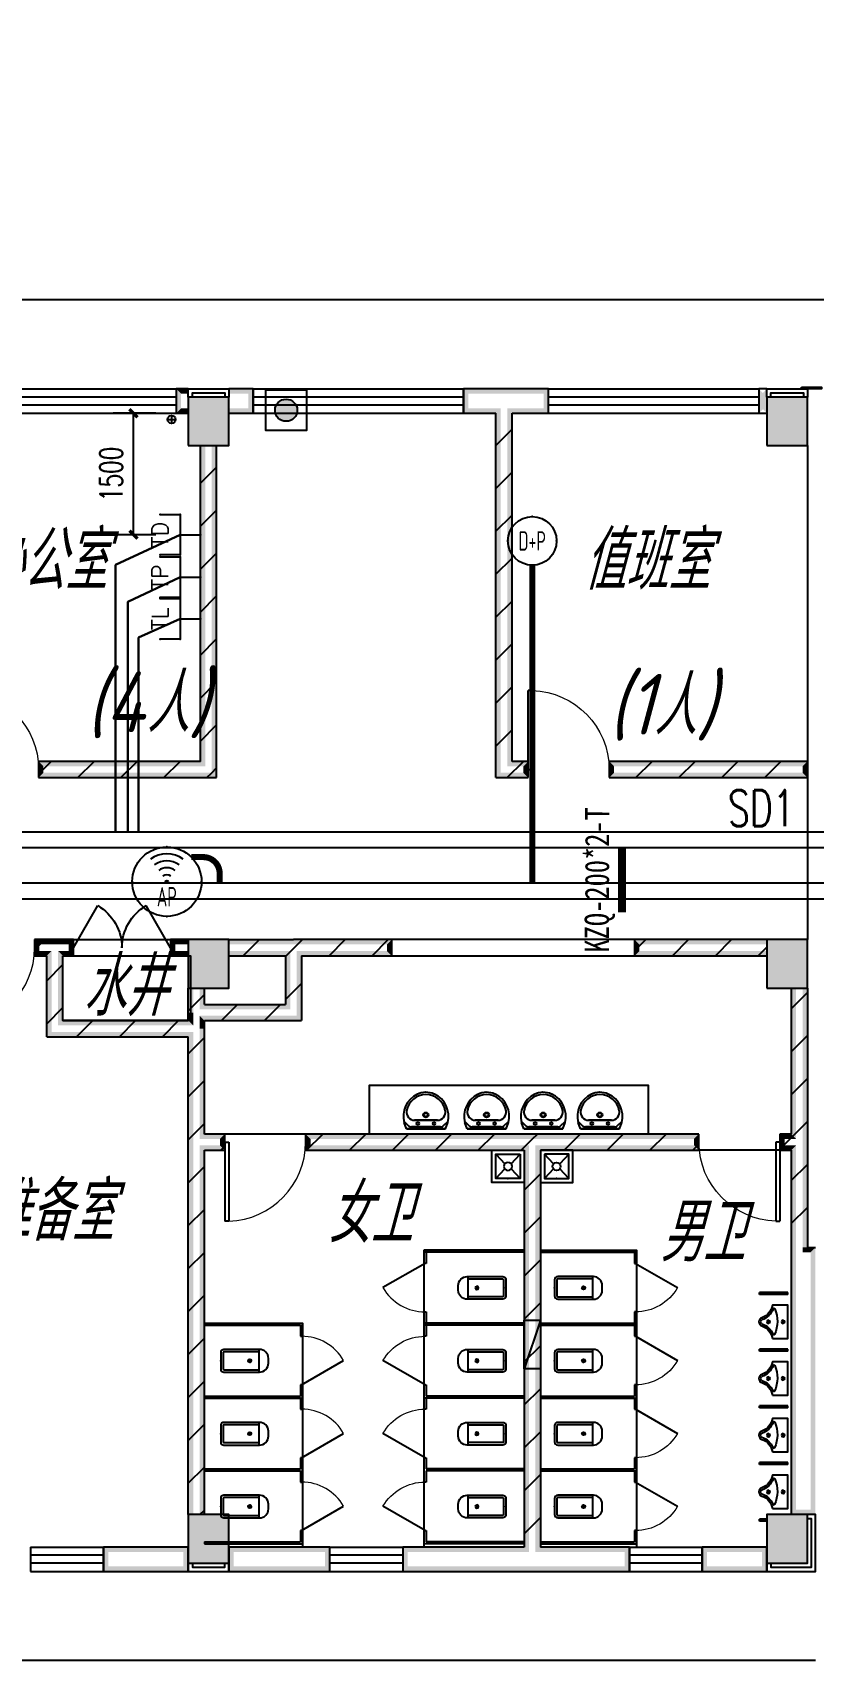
# Model space of a CAD drawing. Extents: x 1241380 to 1952554, y 1012187 to 1766051.
# Drawn here: x 1616940 to 1626590, y 1201521 to 1221621 of the extents above; entities that cross this region are included whole.
import ezdxf
from ezdxf.enums import TextEntityAlignment as Align

# ---------------------------------------------------------------- set-up
doc = ezdxf.new("R2010")
doc.units = 0
for name, color, linetype in [('1-建筑底图', 8, 'Continuous'), ('CABLETRAY_PDS', 4, 'Continuous'), ('EQUIP-通讯', 3, 'Continuous'), ('PUB_HATCH', 8, 'Continuous'), ('TEL_DIM', 3, 'Continuous'), ('WIRE-综合布线', 5, 'Continuous'), ('光纤点位', 3, 'Continuous'), ('内网桥架', 1, 'Continuous'), ('填充', 8, 'Continuous'), ('抗震支吊架', 2, 'Continuous'), ('排水', 153, 'Continuous'), ('红机电话', 3, 'Continuous'), ('蓝机电话', 3, 'Continuous')]:
    doc.layers.add(name, color=color, linetype=linetype)
doc.layers.add('内网线路', color=1, linetype='Continuous', lineweight=30)
doc.styles.add('_TCH_DIM', font='SIMPLEX', dxfattribs={"bigfont": 'GBCBIG'})
doc.styles.add('_TEL_ATTDEF', font='GBENOR', dxfattribs={"width": 0.8, "height": 3, "bigfont": 'GBCBIG'})
doc.styles.add('_TEL_DIM', font='SIMPLEX', dxfattribs={"width": 0.8, "height": 3.5, "bigfont": 'HZTXT'})
doc.styles.add('A_DIM_T3', font='SIMPLEX', dxfattribs={"width": 0.7, "bigfont": 'HZ'})
doc.styles.add('kzcad', font='', dxfattribs={"width": 0.8})
doc.styles.get("Standard").update_dxf_attribs({"font": 'gbeitc.shx', "bigfont": 'gbcbig.shx'})
doc.styles.get('kzcad').set_extended_font_data('SimSun')
doc.linetypes.add('JIEDI', pattern='A,1.25,-0.25,0.25,-0.25,0.625,["/",Standard,S=0.6,R=0,X=0,Y=-0.3],0.625,-0.25,0.25,-0.25', length=4)
doc.dimstyles.new('_TCH_ARCH&&100', dxfattribs={"dimtxt": 280, "dimasz": 100, "dimexe": 250, "dimexo": 300, "dimgap": 135, "dimtad": 1, "dimdec": 0, "dimzin": 0, "dimdsep": 46, "dimtxsty": 'A_DIM_T3', "dimblk": 'ARCHTICK', "dimcen": 0.09, "dimclrt": 7, "dimazin": 2, "dimtfac": 1, "dimtdec": 0, "dimtix": 1, "dimtmove": 2, "dimatfit": 3, "dimfxl": 100, "dimtolj": 1, "dimtzin": 0, "dimarcsym": 0})
pattern_1 = [(45, (-636285.87, -718395.4), (-265.16515, 265.16515), [])]

# ---------------------------------------------------------------- blocks, each defined once
blk = doc.blocks.new('$lvtry$00000202')
at = {"color": 0}
for p, q in [((-110, -40, 0), (-110, -470, 0)), ((100, -30, 0), (-100, -30, 0)), ((110, -470, 0), (110, -40, 0)), ((140, -470, 0), (-140, -470, 0))]:
    blk.add_line(p, q, dxfattribs=at)
at = {"color": 0, "elevation": 0}
blk.add_lwpolyline([(140, -40, 0.414214), (100, 0), (-100, 0, 0.414214), (-140, -40), (-140, -480, 0.414214), (-30, -590), (30, -590, 0.414214), (140, -480)], format="xyb", close=True, dxfattribs=at)
at = {"color": 0}
blk.add_circle((0, -359, 0), 20, dxfattribs=at)
for centre, start, end in [((-100, -40, 0), 90, 180), ((100, -40, 0), 0, 90)]:
    blk.add_arc(centre, 10, start, end, dxfattribs=at)
for p in [(0, 0, 0), (0, -359, 0)]:
    blk.add_point(p, dxfattribs=at)
blk = doc.blocks.new('$TCHSYS$APDOOR2D')
blk.add_line((0.5, 0), (0, 0.866))
at = {"lineweight": 13}
blk.add_arc((0.5, 0), 1, 120, 180, dxfattribs=at)
blk = doc.blocks.new('$lvtry$00000191')
for p, q in [((-150, -150), (-39, -269)), ((39, -269), (150, -150)), ((-150, -450), (-39, -331)), ((39, -331), (150, -450))]:
    blk.add_line(p, q)
for points in [[(200, -500), (200, -100), (-200, -100), (-200, -500)], [(150, -450), (150, -150), (-150, -150), (-150, -450)]]:
    blk.add_lwpolyline(points, close=True)
blk.add_circle((0, -300), 50)
blk.add_point((0, -150))
blk = doc.blocks.new('_E6')
for p, q in [((240, 0), (-240, 0)), ((-237, 0), (239, 0)), ((240, 0), (270, -79)), ((-213, -36), (-271, -91)), ((-240, 0), (-270, -79)), ((-179, -23), (181, -23)), ((141, -105), (-141, -105)), ((-141, -105), (141, -105)), ((217, -37), (274, -95))]:
    blk.add_line(p, q)
for centre, radius in [((-99, -65), 16.3), ((2, -172), 31.6), ((2, -172), 23), ((101, -65), 16.3)]:
    blk.add_circle(centre, radius)
for centre, radius, start, end in [((28, -152), 307, 166.1751, 244.7296), ((-141, -205), 100, 90, 190.5602), ((-179, -73), 50, 90, 133.181), ((-28, -152), 307, 297.0639, 13.8249), ((141, -205), 100, 349.4398, 90), ((181, -73), 50, 44.5607, 90), ((0, -179), 243, 190.5602, 349.4398), ((0, -201), 250, 245.8071, 296.4628), ((28, -152), 307, 266.589, 266.5936)]:
    blk.add_arc(centre, radius, start, end)
at = {"width": 0.8, "flags": 9}
for tag in ['XSIZE', 'YSIZE']:
    blk.add_attdef(tag, (0, 0), '', height=0.5, dxfattribs=at)
blk = doc.blocks.new('ng')
at = {"layer": '排水'}
for p, q in [((345991, 781358), (346091, 781358)), ((346041, 781408), (346041, 781308))]:
    blk.add_line(p, q, dxfattribs=at)
blk.add_circle((346041, 781358), 50, dxfattribs=at)
blk = doc.blocks.new('雨水管')
at = {"layer": '排水'}
blk.add_blockref('ng', (628560, -122908), dxfattribs=at)
blk = doc.blocks.new('xfjyc')
at = {"layer": '填充'}
h = blk.add_hatch(color=1, dxfattribs=at)
h.dxf.hatch_style = 1
edge = h.paths.add_edge_path()
edge.add_arc((250, 250), 137, 0, 360)
blk.add_lwpolyline([(0, 500), (500, 500), (500, 0), (0, 0)], close=True)
at = {"color": 1}
blk.add_circle((250, 250), 137, dxfattribs=at)
blk = doc.blocks.new('xfjyc2')
blk.add_blockref('xfjyc', (49109, 14087))
blk = doc.blocks.new('nd1')
blk.add_lwpolyline([(0, 200), (600, 200), (600, 0), (0, 0)], close=True)
blk.add_lwpolyline([(0, 0), (0, 200), (600, 0)])
blk.add_solid([(0, 0), (0, 200), (600, 0), (0, 0)])
blk = doc.blocks.new('$WINLIB2D$00000001')
at = {"color": 0}
for points in [[(-0.5, 0.5), (-0.5, -0.5)], [(-0.5, 0.5), (0.5, 0.5)], [(0.5, -0.5), (0.5, 0.5)], [(0.5, 0.1667), (-0.5, 0.1667)], [(0.5, -0.1667), (-0.5, -0.1667)], [(-0.5, -0.5), (0.5, -0.5)]]:
    blk.add_lwpolyline(points, dxfattribs=at)
blk = doc.blocks.new('$DorLib2D$00000001')
at = {"color": 0}
for p, q in [((0.45, 0.975), (0.5, 0.975)), ((0.45, 0), (0.45, 0.975)), ((0.5, 0), (0.5, 0.975)), ((0.5, 0), (0.45, 0))]:
    blk.add_line(p, q, dxfattribs=at)
at = {"color": 0, "lineweight": 13}
blk.add_arc((0.475, 0), 0.975, 91.4693, 180, dxfattribs=at)
blk = doc.blocks.new('_FZH')
blk.add_lwpolyline([(-0.5, -0.5), (0.5, -0.5), (0.5, 0.5), (-0.5, 0.5)], close=True)
at = {"layer": 'PUB_HATCH'}
blk.add_solid([(-0.5, -0.5), (0.5, -0.5), (-0.5, 0.5), (0.5, 0.5)], dxfattribs=at)
blk = doc.blocks.new('$DorLib2D$00000231')
at = {"color": 0}
for p, q in [((-0.5, 0), (-0.25, 0.433)), ((0.5, 0), (0.25, 0.433))]:
    blk.add_line(p, q, dxfattribs=at)
for centre, start, end in [((-0.5, 0), 0, 60), ((0.5, 0), 120, 180)]:
    blk.add_arc(centre, 0.5, start, end, dxfattribs=at)
blk = doc.blocks.new('$lvtry$00000222')
at = {"color": 0, "elevation": 0}
blk.add_lwpolyline([(-205, -191), (-205, 0), (205, 0), (205, -191, 0.268068), (51, -323, -0.317765), (0, -360, -0.317765), (-51, -323, 0.268068)], format="xyb", close=True, dxfattribs=at)
at = {"color": 0}
for centre in [(0, -60, 0), (0, -242, 0)]:
    blk.add_circle(centre, 20, dxfattribs=at)
for centre, radius, start, end in [((-152, -175, 0), 10, 114.1084, 248.1394), ((5, -526, 0), 395, 66.6675, 114.1084), ((-243, -401, 0), 233, 19.2639, 68.1394), ((243, -401, 0), 233, 110.4941, 160.7361), ((158, -173, 0), 10, 290.4941, 66.6675), ((0, -316, 0), 24, 199.2639, 269.4998), ((0, -316, 0), 24, 270.5002, 340.7361)]:
    blk.add_arc(centre, radius, start, end, dxfattribs=at)
for p in [(0, -60, 0), (0, -242, 0)]:
    blk.add_point(p, dxfattribs=at)
blk = doc.blocks.new('1-一层建筑底图')
at = {"layer": '1-建筑底图'}
for points in [[(48100, 14550), (47951, 14550), (48011, 14490), (48100, 14490)], [(47951, 14550), (47951, 14250), (48011, 14310), (48011, 14490)], [(48900, 14550), (48600, 14550), (48600, 14490), (48840, 14490)], [(48900, 14250), (48900, 14550), (48840, 14490), (48840, 14310)], [(52000, 14550), (51500, 14550), (51560, 14490), (52000, 14490)], [(51500, 14550), (51500, 14250), (51560, 14310), (51560, 14490)], [(52550, 14550), (52000, 14550), (52000, 14490), (52490, 14490)], [(52550, 14250), (52550, 14550), (52490, 14490), (52490, 14310)], [(55150, 14550), (55150, 14250), (55210, 14310), (55210, 14490)], [(55250, 14250), (55250, 14550), (55190, 14490), (55190, 14310)], [(47951, 14250), (48100, 14250), (48100, 14310), (48011, 14310)], [(48600, 14450), (48100, 14450), (48160, 14390), (48540, 14390)], [(48100, 14450), (48100, 13850), (48160, 13910), (48160, 14390)], [(48600, 13850), (48600, 14450), (48540, 14390), (48540, 13910)], [(48600, 14250), (48900, 14250), (48840, 14310), (48600, 14310)], [(51500, 14250), (51900, 14250), (51960, 14310), (51560, 14310)], [(51900, 9750), (51900, 14250), (51960, 14310), (51960, 9810)], [(52100, 14250), (52550, 14250), (52490, 14310), (52040, 14310)], [(52100, 9950), (52100, 14250), (52040, 14310), (52040, 9890)], [(55750, 14450), (55250, 14450), (55310, 14390), (55690, 14390)], [(55250, 14450), (55250, 13850), (55310, 13910), (55310, 14390)], [(55750, 13850), (55750, 14450), (55690, 14390), (55690, 13910)], [(48100, 13850), (48600, 13850), (48540, 13910), (48160, 13910)], [(55250, 13850), (55750, 13850), (55690, 13910), (55310, 13910)], [(48310, 13850), (48250, 13850), (48250, 9950), (48310, 9890)], [(48450, 13850), (48390, 13850), (48390, 9810), (48450, 9750)], [(48250, 9950), (46250, 9950), (46310, 9890), (48310, 9890)], [(46250, 9950), (46250, 9750), (46310, 9810), (46310, 9890)], [(52300, 9950), (52100, 9950), (52040, 9890), (52240, 9890)], [(52300, 9750), (52300, 9950), (52240, 9890), (52240, 9810)], [(55750, 9950), (53300, 9950), (53360, 9890), (55690, 9890)], [(53300, 9950), (53300, 9750), (53360, 9810), (53360, 9890)], [(55750, 9750), (55750, 9950), (55690, 9890), (55690, 9810)], [(46250, 9750), (48450, 9750), (48390, 9810), (46310, 9810)], [(51900, 9750), (52300, 9750), (52240, 9810), (51960, 9810)], [(53300, 9750), (55750, 9750), (55690, 9810), (53360, 9810)], [(46450, 7750), (46200, 7750), (46260, 7690), (46450, 7690)], [(46200, 7750), (46200, 7550), (46260, 7610), (46260, 7690)], [(46680, 7750), (46450, 7750), (46450, 7690), (46620, 7690)], [(46680, 7550), (46680, 7750), (46620, 7690), (46620, 7610)], [(48100, 7690), (48100, 7750), (47880, 7750), (47940, 7690)], [(47880, 7750), (47880, 7550), (47940, 7610), (47940, 7690)], [(48600, 7750), (48100, 7750), (48160, 7690), (48540, 7690)], [(48100, 7750), (48100, 7150), (48160, 7210), (48160, 7690)], [(48600, 7150), (48600, 7750), (48540, 7690), (48540, 7210)], [(48600, 7750), (48600, 7690), (49400, 7690), (49400, 7750)], [(50614, 7750), (49400, 7750), (49400, 7690), (50554, 7690)], [(50614, 7550), (50614, 7750), (50554, 7690), (50554, 7610)], [(55250, 7690), (55250, 7750), (53614, 7750), (53674, 7690)], [(53614, 7750), (53614, 7550), (53674, 7610), (53674, 7690)], [(55750, 7750), (55250, 7750), (55310, 7690), (55690, 7690)], [(55250, 7750), (55250, 7150), (55310, 7210), (55310, 7690)], [(55750, 7150), (55750, 7750), (55690, 7690), (55690, 7210)], [(46200, 7550), (46350, 7550), (46410, 7610), (46260, 7610)], [(46350, 6550), (46350, 7550), (46410, 7610), (46410, 6610)], [(46550, 7550), (46680, 7550), (46620, 7610), (46490, 7610)], [(46550, 6750), (46550, 7550), (46490, 7610), (46490, 6690)], [(48100, 7550), (48100, 7610), (47940, 7610), (47880, 7550)], [(48600, 7610), (48600, 7550), (49300, 7550), (49360, 7610)], [(49300, 7550), (49300, 6950), (49360, 6890), (49360, 7610)], [(49500, 7550), (50614, 7550), (50554, 7610), (49440, 7610)], [(49500, 7550), (49500, 6750), (49440, 6810), (49440, 7610)], [(55250, 7550), (55250, 7610), (53674, 7610), (53614, 7550)], [(48100, 7150), (48600, 7150), (48540, 7210), (48160, 7210)], [(48160, 7150), (48100, 7150), (48100, 6850), (48160, 6850)], [(48300, 7150), (48240, 7150), (48240, 6890), (48300, 6950)], [(55250, 7150), (55750, 7150), (55690, 7210), (55310, 7210)], [(55610, 7150), (55550, 7150), (55550, 5350), (55610, 5290)], [(55750, 7150), (55690, 7150), (55690, 5250), (55750, 5250)], [(48100, 6750), (48100, 6850), (48160, 6850), (48160, 6690)], [(48300, 6950), (49300, 6950), (49360, 6890), (48240, 6890)], [(46550, 6750), (48100, 6750), (48160, 6690), (46490, 6690)], [(48300, 6750), (49500, 6750), (49440, 6810), (48240, 6810)], [(48300, 6650), (48300, 6750), (48240, 6810), (48240, 6650)], [(48300, 5350), (48300, 6650), (48240, 6650), (48240, 5290)], [(46350, 6550), (48100, 6550), (48160, 6610), (46410, 6610)], [(48100, 5250), (48100, 6550), (48160, 6610), (48160, 5250)], [(48100, 650), (48160, 650), (48160, 5250), (48100, 5250)], [(48550, 5350), (48300, 5350), (48240, 5290), (48490, 5290)], [(48550, 5150), (48550, 5350), (48490, 5290), (48490, 5210)], [(52350, 5350), (49550, 5350), (49610, 5290), (52350, 5290)], [(49550, 5350), (49550, 5150), (49610, 5210), (49610, 5290)], [(54410, 5350), (52350, 5350), (52350, 5290), (54350, 5290)], [(54410, 5150), (54410, 5350), (54350, 5290), (54350, 5210)], [(55550, 5350), (55410, 5350), (55470, 5290), (55610, 5290)], [(55410, 5350), (55410, 5150), (55470, 5210), (55470, 5290)], [(55750, 5250), (55750, 3950), (55690, 3950), (55690, 5250)], [(48300, 5150), (48550, 5150), (48490, 5210), (48240, 5210)], [(48240, 650), (48300, 650), (48300, 5150), (48240, 5210)], [(49550, 5150), (52250, 5150), (52310, 5210), (49610, 5210)], [(52250, 5150), (52250, 250), (52310, 190), (52310, 5210)], [(52450, 5150), (52450, 250), (52390, 190), (52390, 5210)], [(52450, 5150), (54410, 5150), (54350, 5210), (52390, 5210)], [(55410, 5150), (55550, 5150), (55610, 5210), (55470, 5210)], [(55550, 5150), (55550, 3950), (55610, 3950), (55610, 5210)], [(55550, 3950), (55550, 650), (55610, 650), (55610, 3950)], [(55690, 3950), (55690, 3890), (55790, 3890), (55850, 3950)], [(55850, 3950), (55790, 3890), (55790, 650), (55850, 650)], [(48600, 650), (48100, 650), (48160, 590), (48540, 590)], [(48100, 650), (48100, 50), (48160, 110), (48160, 590)], [(48600, 50), (48600, 650), (48540, 590), (48540, 110)], [(55750, 650), (55250, 650), (55310, 590), (55690, 590)], [(55250, 650), (55250, 50), (55310, 110), (55310, 590)], [(55850, 650), (55850, 710), (55550, 710), (55550, 650)], [(55750, 50), (55750, 650), (55690, 590), (55690, 110)], [(48100, 250), (47050, 250), (47110, 190), (48040, 190)], [(47050, 250), (47050, -50), (47110, 10), (47110, 190)], [(48100, -50), (48100, 250), (48040, 190), (48040, 10)], [(49850, 250), (48600, 250), (48660, 190), (49790, 190)], [(48600, 250), (48600, -50), (48660, 10), (48660, 190)], [(49850, -50), (49850, 250), (49790, 190), (49790, 10)], [(52250, 250), (50750, 250), (50810, 190), (52310, 190)], [(50750, 250), (50750, -50), (50810, 10), (50810, 190)], [(53550, 250), (52450, 250), (52390, 190), (53490, 190)], [(53550, -50), (53550, 250), (53490, 190), (53490, 10)], [(55250, 250), (54450, 250), (54510, 190), (55190, 190)], [(54450, 250), (54450, -50), (54510, 10), (54510, 190)], [(55250, -50), (55250, 250), (55190, 190), (55190, 10)], [(47050, -50), (48100, -50), (48040, 10), (47110, 10)], [(48100, 50), (48600, 50), (48540, 110), (48160, 110)], [(48600, -50), (49850, -50), (49790, 10), (48660, 10)], [(50750, -50), (52350, -50), (52350, 10), (50810, 10)], [(52350, -50), (53550, -50), (53490, 10), (52350, 10)], [(54450, -50), (55250, -50), (55190, 10), (54510, 10)], [(55250, 50), (55750, 50), (55690, 110), (55310, 110)]]:
    blk.add_hatch(color=8, dxfattribs=at).paths.add_polyline_path(points)
h = blk.add_hatch(dxfattribs=at)
h.set_pattern_fill('普通砖', color=8, scale=150, style=0)
h.set_pattern_definition(pattern_1)
h.paths.add_polyline_path([(51900, 9750), (52100, 9950), (52100, 14250), (52000, 14350), (51900, 14250)])
h = blk.add_hatch(dxfattribs=at)
h.set_pattern_fill('普通砖', color=8, scale=150, style=0)
h.set_pattern_definition(pattern_1)
h.paths.add_polyline_path([(48450, 13850), (48250, 13850), (48250, 9950), (48450, 9750)])
h = blk.add_hatch(dxfattribs=at)
h.set_pattern_fill('普通砖', color=8, scale=150, style=0)
h.set_pattern_definition(pattern_1)
h.paths.add_polyline_path([(48450, 9750), (48250, 9950), (46250, 9950), (46250, 9750)])
h = blk.add_hatch(dxfattribs=at)
h.set_pattern_fill('普通砖', color=8, scale=150, style=0)
h.set_pattern_definition(pattern_1)
h.paths.add_polyline_path([(52100, 9950), (51900, 9750), (52300, 9750), (52300, 9950)])
h = blk.add_hatch(dxfattribs=at)
h.set_pattern_fill('普通砖', color=8, scale=150, style=0)
h.set_pattern_definition(pattern_1)
h.paths.add_polyline_path([(55750, 9950), (53300, 9950), (53300, 9750), (55750, 9750)])
h = blk.add_hatch(dxfattribs=at)
h.set_pattern_fill('普通砖', color=8, scale=150, style=0)
h.set_pattern_definition(pattern_1)
h.paths.add_polyline_path([(46450, 7617), (46450, 7750), (46200, 7750), (46200, 7550), (46350, 7550), (46410, 7610)])
h = blk.add_hatch(dxfattribs=at)
h.set_pattern_fill('普通砖', color=8, scale=150, style=0)
h.set_pattern_definition(pattern_1)
h.paths.add_polyline_path([(46490, 7610), (46550, 7550), (46680, 7550), (46680, 7750), (46450, 7750), (46450, 7617)])
h = blk.add_hatch(dxfattribs=at)
h.set_pattern_fill('普通砖', color=8, scale=150, style=0)
h.set_pattern_definition(pattern_1)
h.paths.add_polyline_path([(48100, 7550), (48100, 7750), (47880, 7750), (47880, 7550)])
h = blk.add_hatch(dxfattribs=at)
h.set_pattern_fill('普通砖', color=8, scale=150, style=0)
h.set_pattern_definition(pattern_1)
h.paths.add_polyline_path([(48600, 7750), (48600, 7550), (49300, 7550), (49360, 7610), (49400, 7617), (49400, 7750)])
h = blk.add_hatch(dxfattribs=at)
h.set_pattern_fill('普通砖', color=8, scale=150, style=0)
h.set_pattern_definition(pattern_1)
h.paths.add_polyline_path([(49440, 7610), (49500, 7550), (50614, 7550), (50614, 7750), (49400, 7750), (49400, 7617)])
h = blk.add_hatch(dxfattribs=at)
h.set_pattern_fill('普通砖', color=8, scale=150, style=0)
h.set_pattern_definition(pattern_1)
h.paths.add_polyline_path([(55250, 7550), (55250, 7750), (53614, 7750), (53614, 7550)])
h = blk.add_hatch(dxfattribs=at)
h.set_pattern_fill('普通砖', color=8, scale=150, style=0)
h.set_pattern_definition(pattern_1)
h.paths.add_polyline_path([(46350, 6550), (46550, 6750), (46550, 7550), (46490, 7610), (46450, 7617), (46410, 7610), (46350, 7550)])
h = blk.add_hatch(dxfattribs=at)
h.set_pattern_fill('普通砖', color=8, scale=150, style=0)
h.set_pattern_definition(pattern_1)
h.paths.add_polyline_path([(49400, 7617), (49360, 7610), (49300, 7550), (49300, 6950), (49500, 6750), (49500, 7550), (49440, 7610)])
h = blk.add_hatch(dxfattribs=at)
h.set_pattern_fill('普通砖', color=8, scale=150, style=0)
h.set_pattern_definition(pattern_1)
h.paths.add_polyline_path([(48300, 7150), (48100, 7150), (48100, 6850), (48233, 6850), (48240, 6890), (48300, 6950)])
h = blk.add_hatch(dxfattribs=at)
h.set_pattern_fill('普通砖', color=8, scale=150, style=0)
h.set_pattern_definition(pattern_1)
h.paths.add_polyline_path([(55750, 7150), (55550, 7150), (55550, 5350), (55610, 5290), (55617, 5250), (55750, 5250)])
h = blk.add_hatch(dxfattribs=at)
h.set_pattern_fill('普通砖', color=8, scale=150, style=0)
h.set_pattern_definition(pattern_1)
h.paths.add_polyline_path([(48167, 6650), (48300, 6650), (48300, 6750), (48240, 6810), (48233, 6850), (48100, 6850), (48100, 6750), (48160, 6690)])
h = blk.add_hatch(dxfattribs=at)
h.set_pattern_fill('普通砖', color=8, scale=150, style=0)
h.set_pattern_definition(pattern_1)
h.paths.add_polyline_path([(48233, 6850), (48240, 6810), (48300, 6750), (49500, 6750), (49300, 6950), (48300, 6950), (48240, 6890)])
h = blk.add_hatch(dxfattribs=at)
h.set_pattern_fill('普通砖', color=8, scale=150, style=0)
h.set_pattern_definition(pattern_1)
h.paths.add_polyline_path([(46550, 6750), (46350, 6550), (48100, 6550), (48160, 6610), (48167, 6650), (48160, 6690), (48100, 6750)])
h = blk.add_hatch(dxfattribs=at)
h.set_pattern_fill('普通砖', color=8, scale=150, style=0)
h.set_pattern_definition(pattern_1)
h.paths.add_polyline_path([(48233, 5250), (48240, 5290), (48300, 5350), (48300, 6650), (48167, 6650), (48160, 6610), (48100, 6550), (48100, 5250)])
h = blk.add_hatch(dxfattribs=at)
h.set_pattern_fill('普通砖', color=8, scale=150, style=0)
h.set_pattern_definition(pattern_1)
h.paths.add_polyline_path([(48100, 650), (48300, 650), (48300, 5150), (48240, 5210), (48233, 5250), (48100, 5250)])
h = blk.add_hatch(dxfattribs=at)
h.set_pattern_fill('普通砖', color=8, scale=150, style=0)
h.set_pattern_definition(pattern_1)
h.paths.add_polyline_path([(48240, 5210), (48300, 5150), (48550, 5150), (48550, 5350), (48300, 5350), (48240, 5290), (48233, 5250)])
h = blk.add_hatch(dxfattribs=at)
h.set_pattern_fill('普通砖', color=8, scale=150, style=0)
h.set_pattern_definition(pattern_1)
h.paths.add_polyline_path([(52350, 5217), (52350, 5350), (49550, 5350), (49550, 5150), (52250, 5150), (52310, 5210)])
h = blk.add_hatch(dxfattribs=at)
h.set_pattern_fill('普通砖', color=8, scale=150, style=0)
h.set_pattern_definition(pattern_1)
h.paths.add_polyline_path([(52390, 5210), (52450, 5150), (54410, 5150), (54410, 5350), (52350, 5350), (52350, 5217)])
h = blk.add_hatch(dxfattribs=at)
h.set_pattern_fill('普通砖', color=8, scale=150, style=0)
h.set_pattern_definition(pattern_1)
h.paths.add_polyline_path([(55610, 5290), (55550, 5350), (55410, 5350), (55410, 5150), (55550, 5150), (55610, 5210), (55617, 5250)])
h = blk.add_hatch(dxfattribs=at)
h.set_pattern_fill('普通砖', color=8, scale=150, style=0)
h.set_pattern_definition(pattern_1)
h.paths.add_polyline_path([(55617, 5250), (55610, 5210), (55550, 5150), (55550, 3950), (55750, 3950), (55750, 5250)])
h = blk.add_hatch(dxfattribs=at)
h.set_pattern_fill('普通砖', color=8, scale=150, style=0)
h.set_pattern_definition(pattern_1)
h.paths.add_polyline_path([(52350, 5217), (52310, 5210), (52250, 5150), (52250, 250), (52350, 150), (52450, 250), (52450, 5150), (52390, 5210)])
at = {"layer": '1-建筑底图', "color": 8}
for p, q in [((48100, 14550), (47951, 14550)), ((47951, 14550), (47951, 14250)), ((48900, 14550), (48600, 14550)), ((48900, 14250), (48900, 14550)), ((52000, 14550), (51500, 14550)), ((51500, 14550), (51500, 14250)), ((52550, 14550), (52000, 14550)), ((52550, 14250), (52550, 14550)), ((55250, 14550), (55150, 14550)), ((55150, 14550), (55150, 14250)), ((55250, 14450), (55250, 14550)), ((47951, 14250), (48100, 14250)), ((48600, 14250), (48900, 14250)), ((51500, 14250), (51900, 14250)), ((51900, 9750), (51900, 14250)), ((52100, 14250), (52550, 14250)), ((52100, 9950), (52100, 14250)), ((55150, 14250), (55250, 14250)), ((48250, 9950), (48250, 13850)), ((48450, 9750), (48450, 13850)), ((55750, 13850), (55750, 7750)), ((48250, 9950), (46250, 9950)), ((46250, 9950), (46250, 9750)), ((52300, 9950), (52100, 9950)), ((52300, 9750), (52300, 9950)), ((55750, 9950), (53300, 9950)), ((53300, 9950), (53300, 9750)), ((55750, 9750), (55750, 9950)), ((46250, 9750), (48450, 9750)), ((51900, 9750), (52300, 9750)), ((53300, 9750), (55750, 9750)), ((46450, 7750), (46200, 7750)), ((46200, 7750), (46200, 7550)), ((46680, 7750), (46450, 7750)), ((46680, 7550), (46680, 7750)), ((46680, 7750), (47880, 7750)), ((48100, 7750), (47880, 7750)), ((47880, 7750), (47880, 7550)), ((48600, 7750), (49400, 7750)), ((50614, 7750), (49400, 7750)), ((50614, 7550), (50614, 7750)), ((53614, 7750), (50614, 7750)), ((55250, 7750), (53614, 7750)), ((53614, 7750), (53614, 7550)), ((46200, 7550), (46350, 7550)), ((46350, 6550), (46350, 7550)), ((46550, 7550), (46680, 7550)), ((46550, 6750), (46550, 7550)), ((46680, 7550), (47880, 7550)), ((47880, 7550), (48100, 7550)), ((48600, 7550), (49300, 7550)), ((49300, 7550), (49300, 6950)), ((49500, 7550), (50614, 7550)), ((49500, 7550), (49500, 6750)), ((50614, 7550), (53614, 7550)), ((53614, 7550), (55250, 7550)), ((48100, 6850), (48100, 7150)), ((48300, 6950), (48300, 7150)), ((55550, 7150), (55550, 5350)), ((55750, 7150), (55750, 5250)), ((48100, 6750), (48100, 6850)), ((48300, 6950), (49300, 6950)), ((46550, 6750), (48100, 6750)), ((48300, 6750), (49500, 6750)), ((48300, 6650), (48300, 6750)), ((48300, 5350), (48300, 6650)), ((46350, 6550), (48100, 6550)), ((48100, 5250), (48100, 6550)), ((48100, 650), (48100, 5250)), ((48550, 5350), (48300, 5350)), ((48550, 5150), (48550, 5350)), ((49550, 5350), (48550, 5350)), ((52350, 5350), (49550, 5350)), ((49550, 5350), (49550, 5150)), ((54410, 5350), (52350, 5350)), ((54410, 5150), (54410, 5350)), ((55550, 5350), (55410, 5350)), ((55410, 5350), (55410, 5150)), ((55750, 5250), (55750, 3950)), ((48300, 5150), (48550, 5150)), ((48300, 650), (48300, 5150)), ((49550, 5150), (52250, 5150)), ((52250, 5150), (52250, 250)), ((52450, 5150), (52450, 250)), ((52450, 5150), (54410, 5150)), ((55410, 5150), (54410, 5150)), ((55410, 5150), (55550, 5150)), ((55550, 5150), (55550, 3950)), ((52250, 3915), (51013, 3915)), ((51013, 3753), (51013, 3915)), ((52250, 3890), (51013, 3890)), ((52250, 3915), (51038, 3915)), ((52250, 3890), (51038, 3890)), ((51038, 3890), (51038, 3753)), ((52250, 3915), (52250, 3890)), ((52250, 3915), (52250, 3890)), ((52450, 3915), (53613, 3915)), ((52450, 3915), (52450, 3890)), ((52450, 3915), (53638, 3915)), ((52450, 3915), (52450, 3890)), ((52450, 3890), (53638, 3890)), ((52450, 3890), (53613, 3890)), ((53613, 3890), (53613, 3753)), ((53638, 3753), (53638, 3915)), ((55550, 3950), (55550, 650)), ((55750, 3950), (55850, 3950)), ((51038, 3753), (51013, 3753)), ((53613, 3753), (53638, 3753)), ((55510, 3394), (55160, 3394)), ((55160, 3369), (55160, 3394)), ((55510, 3369), (55160, 3369)), ((55510, 3369), (55510, 3394)), ((51013, 2990), (51013, 3153)), ((51013, 3153), (51038, 3153)), ((51038, 3153), (51038, 3015)), ((53638, 3153), (53613, 3153)), ((53613, 3153), (53613, 3015)), ((53638, 2990), (53638, 3153)), ((48300, 3015), (49512, 3015)), ((48300, 3015), (48300, 2990)), ((48300, 2990), (49487, 2990)), ((49487, 2990), (49487, 2853)), ((49487, 2853), (49512, 2853)), ((49512, 2853), (49512, 3015)), ((52250, 3015), (51013, 3015)), ((51013, 2853), (51013, 3015)), ((52250, 3015), (51013, 3015)), ((52250, 2990), (51013, 2990)), ((52250, 2990), (51013, 2990)), ((51038, 2853), (51013, 2853)), ((52250, 3015), (51038, 3015)), ((52250, 3015), (51038, 3015)), ((52250, 2990), (51038, 2990)), ((51038, 2990), (51038, 2853)), ((52250, 2990), (51038, 2990)), ((52250, 3015), (52250, 2990)), ((52250, 3015), (52250, 2990)), ((52250, 3015), (52250, 2990)), ((52250, 3015), (52250, 2990)), ((52250, 3015), (52250, 2990)), ((52450, 3015), (53613, 3015)), ((52450, 3015), (52450, 2990)), ((52450, 3015), (53638, 3015)), ((52450, 3015), (52450, 2990)), ((52450, 3015), (53613, 3015)), ((52450, 3015), (52450, 2990)), ((52450, 3015), (52450, 2990)), ((52450, 2990), (53638, 2990)), ((52450, 2990), (53613, 2990)), ((52450, 2990), (53638, 2990)), ((53613, 2990), (53613, 2853)), ((53613, 2853), (53638, 2853)), ((53638, 2853), (53638, 3015)), ((55510, 2694), (55160, 2694)), ((55160, 2669), (55160, 2694)), ((55510, 2669), (55160, 2669)), ((55510, 2669), (55510, 2694)), ((49512, 2253), (49487, 2253)), ((49487, 2253), (49487, 2115)), ((49512, 2090), (49512, 2253)), ((51013, 2090), (51013, 2253)), ((51013, 2253), (51038, 2253)), ((51038, 2253), (51038, 2115)), ((53638, 2253), (53613, 2253)), ((53613, 2253), (53613, 2115)), ((53638, 2090), (53638, 2253)), ((48300, 2115), (49487, 2115)), ((48300, 2115), (48300, 2090)), ((48300, 2115), (48300, 2090)), ((48300, 2090), (49512, 2090)), ((49487, 2090), (49487, 1953)), ((49512, 1953), (49512, 2115)), ((51013, 1953), (51013, 2115)), ((52250, 2090), (51013, 2090)), ((52250, 2115), (51038, 2115)), ((51038, 2090), (51038, 1953)), ((52250, 2115), (52250, 2090)), ((52250, 2115), (52250, 2090)), ((52450, 2115), (53613, 2115)), ((52450, 2115), (52450, 2090)), ((52450, 2115), (53613, 2115)), ((52450, 2115), (52450, 2090)), ((52450, 2090), (53638, 2090)), ((52450, 2090), (53613, 2090)), ((53613, 2090), (53613, 1953)), ((53638, 1953), (53638, 2102)), ((49487, 1953), (49512, 1953)), ((51038, 1953), (51013, 1953)), ((53613, 1953), (53638, 1953)), ((55510, 1994), (55160, 1994)), ((55160, 1969), (55160, 1994)), ((55510, 1969), (55160, 1969)), ((55510, 1969), (55510, 1994)), ((48300, 1215), (49487, 1215)), ((48300, 1215), (48300, 1190)), ((49512, 1353), (49487, 1353)), ((49487, 1353), (49487, 1215)), ((49512, 1203), (49512, 1353)), ((51013, 1203), (51013, 1353)), ((51013, 1353), (51038, 1353)), ((51038, 1353), (51038, 1215)), ((52250, 1215), (51038, 1215)), ((52250, 1215), (52250, 1190)), ((52450, 1215), (53613, 1215)), ((52450, 1215), (52450, 1190)), ((52450, 1215), (53613, 1215)), ((52450, 1215), (52450, 1190)), ((53638, 1353), (53613, 1353)), ((53613, 1353), (53613, 1215)), ((53638, 1190), (53638, 1353)), ((55510, 1294), (55160, 1294)), ((55160, 1269), (55160, 1294)), ((55510, 1269), (55160, 1269)), ((55510, 1269), (55510, 1294)), ((48300, 1190), (49487, 1190)), ((49487, 1190), (49487, 1053)), ((49487, 1053), (49512, 1053)), ((49512, 1053), (49512, 1202)), ((51013, 1053), (51013, 1202)), ((51038, 1053), (51013, 1053)), ((52250, 1190), (51038, 1190)), ((51038, 1190), (51038, 1053)), ((52450, 1190), (53638, 1190)), ((52450, 1190), (53613, 1190)), ((53613, 1190), (53613, 1053)), ((53613, 1053), (53638, 1053)), ((53638, 1053), (53638, 1202)), ((55850, 650), (55750, 650)), ((49512, 453), (49487, 453)), ((49487, 453), (49487, 315)), ((49512, 290), (49512, 453)), ((51013, 290), (51013, 453)), ((51013, 453), (51038, 453)), ((51038, 453), (51038, 315)), ((53638, 453), (53613, 453)), ((53613, 453), (53613, 315)), ((53638, 290), (53638, 453)), ((55250, 594), (55160, 594)), ((55160, 569), (55160, 594)), ((55250, 569), (55160, 569)), ((48100, 250), (47050, 250)), ((47050, 250), (47050, -50)), ((48100, -50), (48100, 250)), ((48300, 315), (49487, 315)), ((48300, 315), (48300, 290)), ((48300, 290), (49512, 290)), ((49850, 250), (48600, 250)), ((48600, 250), (48600, -50)), ((49850, -50), (49850, 250)), ((52250, 250), (50750, 250)), ((50750, 250), (50750, -50)), ((52250, 290), (51013, 290)), ((52250, 315), (51038, 315)), ((52250, 315), (52250, 290)), ((52450, 315), (53613, 315)), ((52450, 315), (52450, 290)), ((52450, 290), (53638, 290)), ((53550, 250), (52450, 250)), ((53550, -50), (53550, 250)), ((55250, 250), (54450, 250)), ((54450, 250), (54450, -50)), ((55250, -50), (55250, 250)), ((47050, -50), (48100, -50)), ((48600, -50), (49850, -50)), ((50750, -50), (52350, -50)), ((52350, -50), (53550, -50)), ((54450, -50), (55250, -50))]:
    blk.add_line(p, q, dxfattribs=at)
for points in [[(55850, -1150), (-1150, -1150), (-1150, 1150), (-1750, 1150), (-1750, 11350), (-1150, 11350), (-1150, 13650), (8600, 13650), (8600, 18950)], [(56600, 15650), (26100, 15650), (26100, 13650), (15000, 13650), (15000, 18950)], [(48100, 14450), (48100, 14550), (48600, 14550), (48600, 14450)], [(48150, 14450), (48150, 14500), (48550, 14500), (48550, 14450)], [(55250, 14450), (55250, 14550), (55750, 14550), (55750, 14450)], [(55300, 14450), (55300, 14500), (55700, 14500), (55700, 14450)], [(53785, 5350), (53785, 5950), (50335, 5950), (50335, 5350)], [(51015, 250), (51015, 3915), (52250, 3915)], [(52450, 3915), (53638, 3915), (53638, 250)], [(48300, 3015), (49512, 3015), (49512, 250)], [(55250, 50), (55250, -50), (55850, -50), (55850, 650), (55750, 650)], [(55300, 50), (55300, 0), (55800, 0), (55800, 600), (55750, 600)], [(48100, 50), (48100, -50), (48600, -50), (48600, 50)], [(48150, 50), (48150, 0), (48550, 0), (48550, 50)]]:
    blk.add_lwpolyline(points, dxfattribs=at)
for points in [[(55675, 14570), (55925, 14570), (55925, 14550), (55675, 14550)], [(46550, 7550), (48125, 7550), (48125, 6750), (46550, 6750)]]:
    blk.add_lwpolyline(points, close=True, dxfattribs=at)
for name, p in [('雨水管', (-926708, -644277)), ('xfjyc2', (-50, -50))]:
    blk.add_blockref(name, p, dxfattribs=at)
for name, p, xscale, yscale, zscale in [('$WINLIB2D$00000001', (46651, 14400), 2600, -300, 2600), ('$WINLIB2D$00000001', (50200, 14400), 2600, 300, 2600), ('$WINLIB2D$00000001', (53850, 14400), 2600, -300, 2600), ('$DorLib2D$00000001', (45750, 9850), -1000, 1000, -1000), ('$DorLib2D$00000001', (52800, 9850), -1000, 1000, -1000), ('$DorLib2D$00000231', (47280, 7650), -1200, 1200, 200), ('$DorLib2D$00000001', (45700, 7650), -1000, -1000, -1000)]:
    blk.add_blockref(name, p, dxfattribs=dict(at, xscale=xscale, yscale=yscale, zscale=zscale))
for name, p, xscale, yscale, zscale, rotation in [('_FZH', (48350, 14150), 499.9999999245629, 599.9999999215361, 599.9999999215361, 359.999999981804), ('_FZH', (55500, 14150), 500.0000000451691, 599.999999917578, 599.999999917578, 359.9999999978922), ('_FZH', (48350, 7450), 500.0000001756707, 599.9999998725252, 599.9999998725252, 1.664858609605674e-08), ('_FZH', (55500, 7450), 500.0966797312722, 599.999999872758, 599.999999872758, 2.734215024302057e-08), ('$DorLib2D$00000001', (49050, 5250), 1000, 1000, 1000, 180), ('$DorLib2D$00000001', (54910, 5250), -1000, 1000, -1000, 180), ('$TCHSYS$APDOOR2D', (51025, 3453), -600, -600, 25, 270.0000005856783), ('$TCHSYS$APDOOR2D', (53625, 3453), 600, -600, 25, 89.99999941432172), ('$TCHSYS$APDOOR2D', (49500, 2553), -600, -600, 25, 90.00000058660213), ('$TCHSYS$APDOOR2D', (51025, 2553), 600, -600, 25, 269.9999994133979), ('$TCHSYS$APDOOR2D', (53625, 2553), 600, -600, 25, 89.99999941432172), ('$TCHSYS$APDOOR2D', (49500, 1653), -600, -600, 25, 90.00000039946814), ('$TCHSYS$APDOOR2D', (51025, 1653), 600, -600, 25, 269.9999996005319), ('$TCHSYS$APDOOR2D', (53625, 1653), 600, -600, 25, 89.99999941432172), ('$TCHSYS$APDOOR2D', (49500, 753), -600, -600, 25, 90.00000058660213), ('$TCHSYS$APDOOR2D', (51025, 753), 600, -600, 25, 269.9999994133979), ('$TCHSYS$APDOOR2D', (53625, 753), 600, -600, 25, 89.99999941432172), ('_FZH', (48350, 350), 499.9999999968568, 599.9999998037238, 599.9999998037238, 4.326231148142694e-08), ('_FZH', (55500, 350), 499.999280189164, 600.0000002221204, 600.0000002221204, 2.217146629461946e-08), ('$WINLIB2D$00000001', (46600, 100), -900, -300, -900, 180.0000000000445), ('$WINLIB2D$00000001', (50300, 100), -900, 300, -900, 179.9999999999662), ('$WINLIB2D$00000001', (54000, 100), -900, -300, -900, 179.9999999999654)]:
    blk.add_blockref(name, p, dxfattribs=dict(at, xscale=xscale, yscale=yscale, zscale=zscale, rotation=rotation))
for name, p, rotation in [('_E6', (51037, 5414), 180), ('_E6', (51787, 5414), 180), ('_E6', (52487, 5414), 180), ('_E6', (53187, 5414), 180), ('$lvtry$00000202', (52625, 3450), 89.99999941431072), ('nd1', (52250, 3050), 270), ('$lvtry$00000202', (48500, 2550), 89.9999994133869), ('$lvtry$00000202', (52625, 2550), 89.99999941431072), ('$lvtry$00000202', (48500, 1650), 89.9999994133869), ('$lvtry$00000202', (52625, 1650), 89.99999941431072), ('$lvtry$00000202', (48500, 750), 89.9999994133869), ('$lvtry$00000202', (52625, 750), 89.99999941431072)]:
    blk.add_blockref(name, p, dxfattribs=dict(at, rotation=rotation))
at = {"layer": '1-建筑底图', "color": 8, "yscale": -1}
blk.add_blockref('$lvtry$00000191', (52050, 4650), dxfattribs=at)
at = {"layer": '1-建筑底图', "color": 8, "xscale": -1, "yscale": -1}
blk.add_blockref('$lvtry$00000191', (52650, 4650), dxfattribs=at)
at = {"layer": '1-建筑底图', "color": 8, "xscale": -1}
for p, rotation in [((52025, 3450), 270.0000005856893), ((52025, 2550), 270.0000005866131), ((52025, 1650), 270.0000005866131), ((52025, 750), 270.0000005866131)]:
    blk.add_blockref('$lvtry$00000202', p, dxfattribs=dict(at, rotation=rotation))
at = {"layer": '1-建筑底图', "color": 8, "yscale": -1, "rotation": 90}
for p in [(55510, 3031), (55510, 2331), (55510, 1631), (55510, 931)]:
    blk.add_blockref('$lvtry$00000222', p, dxfattribs=at)
at = {"layer": '1-建筑底图', "color": 8}
for s, height, p in [('办公室', 723.4, (45525, 12071)), ('值班室', 723.4, (52977, 12071)), ('(4', 750, (46832, 10311)), ('人', 723, (47582, 10311)), (')', 750, (48109, 10311)), ('(1', 750, (53287, 10281)), ('人', 723, (53849, 10281)), (')', 750, (54376, 10281)), ('水井', 723.4, (46794, 6812)), ('准备室', 723.4, (45607, 4034)), ('女卫', 723.4, (49823, 4005)), ('男卫', 723.4, (53929, 3776))]:
    blk.add_text(s, height=height, dxfattribs=at).set_placement(p)
at = {"layer": '1-建筑底图', "color": 8, "style": '_TCH_DIM', "width": 0.705882}
blk.add_text('SD1', height=446.2, dxfattribs=at).set_placement((54769, 9150))
blk = doc.blocks.new('$equip_U$00000091(win7-PC-wzy)')
for radius in [0.714, 0.0272]:
    blk.add_circle((0, 0), radius)
for radius in [0.571, 0.428, 0.285, 0.143]:
    blk.add_arc((0, 0), radius, 53.7049, 126.2951)
for p in [(0, 0.714), (-0.714, 0), (0.714, 0), (0, -0.714)]:
    blk.add_point(p)
at = {"color": 7, "style": '_TEL_DIM', "flags": 1}
for tag in ['A', 'REMARK']:
    blk.add_attdef(tag, text='', height=0.00002, dxfattribs=at).set_placement((0, 0), align=Align.MIDDLE_CENTER)
at = {"color": 7, "style": '_TEL_DIM', "width": 0.7}
blk.add_attdef('$TEXT$', text='', height=0.4, dxfattribs=at).set_placement((0, -0.31), align=Align.MIDDLE_CENTER)
blk = doc.blocks.new('$equip_U$00000080(win7-PC-wzy)')
blk.add_circle((0, 0.5), 0.5)
for p in [(0, 0.999), (-0.5, 0.5), (0.5, 0.5)]:
    blk.add_point(p)
at = {"color": 7, "style": '_TEL_DIM', "width": 0.7}
blk.add_attdef('$TEXT$', text='', height=0.4, dxfattribs=at).set_placement((0, 0.5), align=Align.MIDDLE_CENTER)
at = {"color": 7, "style": '_TEL_DIM', "flags": 1}
for tag in ['A', 'REMARK']:
    blk.add_attdef(tag, text='', height=0.00002, dxfattribs=at).set_placement((0, 0), align=Align.MIDDLE_CENTER)
blk = doc.blocks.new('$equip$00001867')
for p, q in [((-0.5, 0.499), (-0.5, 0.999)), ((0.5, 0.999), (0.5, 0.499)), ((0.5, 0.499), (-0.5, 0.499)), ((0, 0.5), (0, 0))]:
    blk.add_line(p, q)
for p in [(-0.5, 0.999), (0.5, 0.999), (-0.5, 0.499), (0.5, 0.499), (0, 0)]:
    blk.add_point(p)
at = {"color": 7, "style": '_TEL_DIM'}
blk.add_attdef('$TEXT$', text='', height=0.4, dxfattribs=at).set_placement((0, 0.999), align=Align.MIDDLE_CENTER)
at = {"color": 7, "style": '_TEL_DIM', "flags": 1}
blk.add_attdef('A', text='', height=0.00002, dxfattribs=at).set_placement((0, 0), align=Align.MIDDLE_CENTER)
blk = doc.blocks.new('$equip$00002670')
for p, q in [((-0.5, 0.499), (-0.5, 0.999)), ((0.5, 0.999), (0.5, 0.499)), ((0.5, 0.499), (-0.5, 0.499)), ((0, 0.5), (0, 0))]:
    blk.add_line(p, q)
for p in [(-0.5, 0.999), (0.5, 0.999), (-0.5, 0.499), (0.5, 0.499), (0, 0)]:
    blk.add_point(p)
at = {"color": 7, "style": '_TEL_DIM'}
blk.add_attdef('$TEXT$', text='', height=0.4, dxfattribs=at).set_placement((0, 0.999), align=Align.MIDDLE_CENTER)
at = {"color": 7, "style": '_TEL_DIM', "flags": 1}
blk.add_attdef('A', text='', height=0.000025, dxfattribs=at).set_placement((0, 0), align=Align.MIDDLE_CENTER)
blk = doc.blocks.new('_ArchTick')
at = {"color": 0, "linetype": 'ByBlock', "const_width": 0.4}
blk.add_lwpolyline([(-0.5, -0.5), (0.5, 0.5)], dxfattribs=at)
blk = doc.blocks.new('*D214')
at = {"layer": 'Defpoints', "color": 0, "transparency": 16777216}
for p in [(54053, 239467), (54631, 239467), (54631, 237967)]:
    blk.add_point(p, dxfattribs=at)
at = {"layer": 'TEL_DIM', "color": 0, "lineweight": -2, "transparency": 16777216}
for p, q in [((54331, 239467), (53803, 239467)), ((54053, 237967), (54053, 239467)), ((54331, 237967), (53803, 237967))]:
    blk.add_line(p, q, dxfattribs=at)
at = {"layer": 'TEL_DIM', "color": 0, "lineweight": -2, "transparency": 16777216, "xscale": 100, "yscale": 100, "zscale": 100}
for p, rotation in [((54053, 239467), 90), ((54053, 237967), 270)]:
    blk.add_blockref('_ArchTick', p, dxfattribs=dict(at, rotation=rotation))
at = {"layer": 'TEL_DIM', "color": 7, "transparency": 16777216, "insert": (53778, 238717), "char_height": 280, "attachment_point": 5, "rotation": 90, "style": 'A_DIM_T3'}
blk.add_mtext('\\A1;1500', dxfattribs=at)
blk = doc.blocks.new('A$C4A9128F6')
at = {"layer": '内网桥架'}
for p, q in [((-36779.1, -75114.7), (-9471.5, -75114.7)), ((-9471.5, -75314.7), (-36779.1, -75314.7))]:
    blk.add_line(p, q, dxfattribs=at)
at = {"layer": '内网线路'}
for points in [[(-18899.3, -71446.7), (-19699.4, -71820.8), (-19699.4, -75114.7)], [(-18899.3, -71970.3), (-19546.4, -72274.2), (-19546.4, -75114.7)], [(-18899.3, -72485), (-19415.3, -72717.2), (-19415.3, -75114.7)]]:
    blk.add_lwpolyline(points, dxfattribs=at)
at = {"layer": '光纤点位', "xscale": 500, "yscale": 500, "zscale": 500, "rotation": 90}
blk.add_blockref('$equip$00002670', (-18649.8, -71446.7), dxfattribs=at).add_auto_attribs({'$TEXT$': 'TD'})
at = {"layer": '红机电话', "xscale": 500, "yscale": 500, "zscale": 500, "rotation": 90}
blk.add_blockref('$equip$00001867', (-18649.8, -71970.3), dxfattribs=at).add_auto_attribs({'$TEXT$': 'TP'})
at = {"layer": '蓝机电话', "xscale": 500, "yscale": 500, "zscale": 500, "rotation": 90}
blk.add_blockref('$equip$00001867', (-18649.8, -72485), dxfattribs=at).add_auto_attribs({'$TEXT$': 'TL'})
at = {"layer": 'TEL_DIM'}
dim = blk.add_aligned_dim(p1=(-18899.3, -71446.7), p2=(-18899.3, -69946.7), distance=578.5, dimstyle='_TCH_ARCH&&100', dxfattribs=at)
dim.commit()
dim.dimension.update_dxf_attribs({"geometry": '*D214', "text_midpoint": (-19752.8, -70696.7), "insert": (-73530.4, -309413.6)})

msp = doc.modelspace()

# ---------------------------------------------------------------- linework, layer by layer
at = {"layer": 'CABLETRAY_PDS'}
for p, q in [((1604314.7, 1211120.3), (1636115, 1211121.2)), ((1636115, 1210921.2), (1604314.7, 1210920.3))]:
    msp.add_line(p, q, dxfattribs=at)
at = {"layer": 'WIRE-综合布线', "linetype": 'Continuous', "const_width": 75}
for points in [[(1623114.8, 1211120.8), (1623114.7, 1215044.6)], [(1618902.6, 1211440), (1619052.2, 1211440)], [(1619252.2, 1211120.7), (1619252.2, 1211240)]]:
    msp.add_lwpolyline(points, dxfattribs=at)
msp.add_lwpolyline([(1619252.2, 1211240, 0.4142055), (1619052.2, 1211440)], format="xyb", dxfattribs=at)
at = {"layer": '抗震支吊架', "color": 2, "const_width": 100}
msp.add_lwpolyline([(1624224, 1210759.1), (1624224, 1211559.1)], dxfattribs=at)

# ---------------------------------------------------------------- block references
at = {"layer": '1-建筑底图', "linetype": 'JIEDI'}
msp.add_blockref('1-一层建筑底图', (1570765, 1202671.1), dxfattribs=at)
at = {"layer": '1-建筑底图', "color": 3}
msp.add_blockref('A$C4A9128F6', (1637664.8, 1286867.8), dxfattribs=at)
at = {"layer": 'EQUIP-通讯', "linetype": 'JIEDI'}
ref = msp.add_blockref('$equip_U$00000080(win7-PC-wzy)', (1623114.7, 1215044.6), dxfattribs=dict(at, xscale=600, yscale=600, zscale=600))
ref.add_attrib('$TEXT$', 'D+P', dxfattribs={"layer": '0', "color": 7, "height": 240, "style": '_TEL_ATTDEF', "width": 0.7}).set_placement((1623114.7, 1215344.3), align=Align.MIDDLE_CENTER)
ref = msp.add_blockref('$equip_U$00000091(win7-PC-wzy)', (1618599.9, 1211137), dxfattribs=dict(at, xscale=600, yscale=600, zscale=600))
ref.add_attrib('$TEXT$', 'AP', dxfattribs={"layer": '0', "color": 7, "height": 240, "style": '_TEL_ATTDEF', "width": 0.7}).set_placement((1618599.9, 1210950.7), align=Align.MIDDLE_CENTER)

# ---------------------------------------------------------------- texts
at = {"layer": '抗震支吊架', "color": 2, "style": 'kzcad', "width": 0.8}
msp.add_text('KZQ-200*2-T', height=300, rotation=89.88539, dxfattribs=at).set_placement((1624064, 1211159.1), align=Align.CENTER)

doc.saveas('drawing.dxf')
